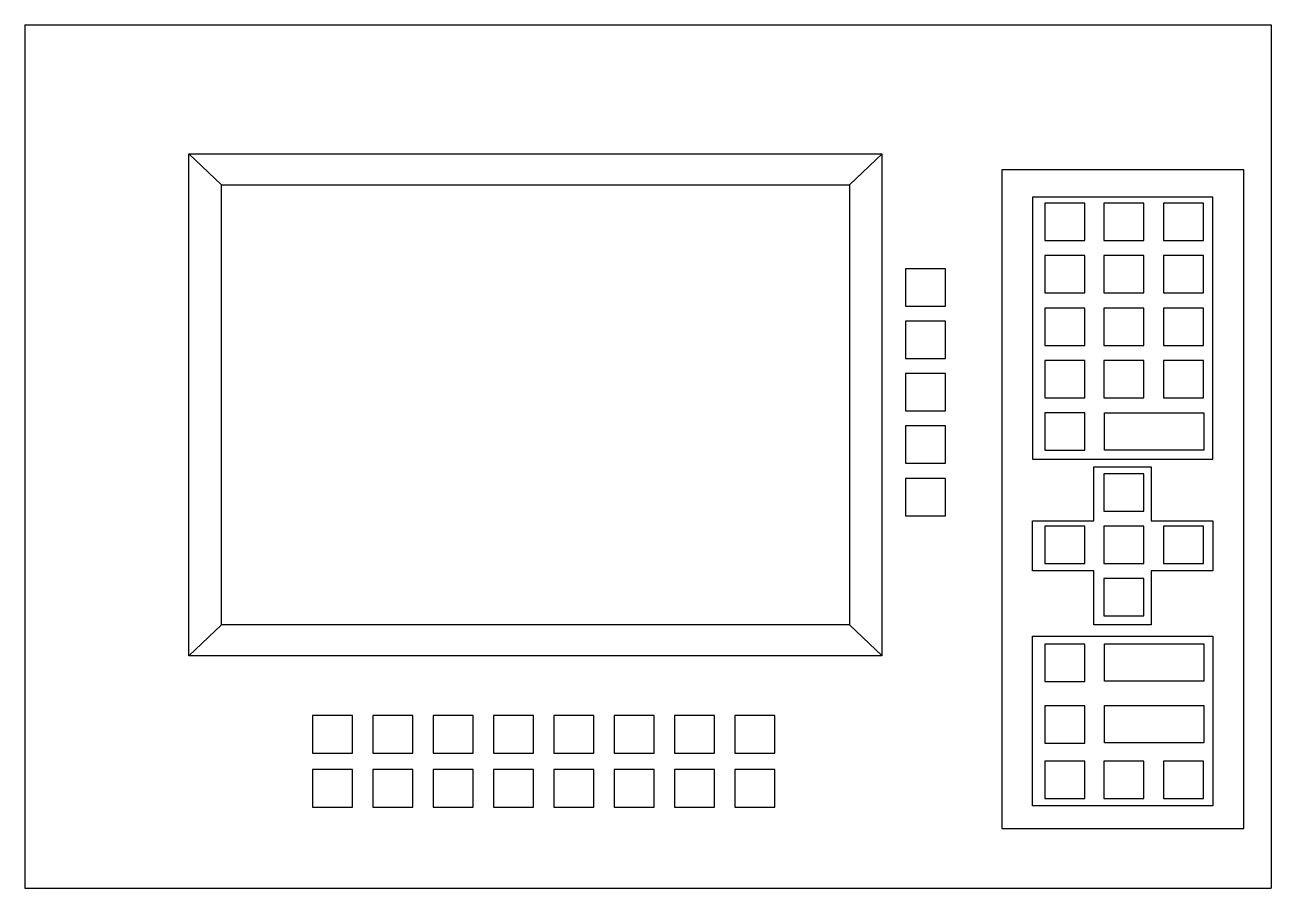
# Model space of a CAD drawing. Extents: x 0 to 19, y 0 to 13.2.
import ezdxf

# ---------------------------------------------------------------- set-up
doc = ezdxf.new("R2010")
doc.units = 0
doc.header["$LTSCALE"] = 4
doc.header["$MEASUREMENT"] = 0
doc.layers.get('0').update_dxf_attribs({"linetype": 'CONTINUOUS'})
doc.layers.add('1', color=2, linetype='CONTINUOUS')

# ---------------------------------------------------------------- blocks, each defined once
blk = doc.blocks.new('NP', base_point=(16.5, 12.5))
for p, q in [((16, 13), (16, 12)), ((17, 13), (16, 13)), ((17, 12), (17, 13)), ((16, 12), (17, 12))]:
    blk.add_line(p, q)

msp = doc.modelspace()

# ---------------------------------------------------------------- linework, layer by layer
at = {"layer": '1', "color": 150}
for p, q in [((0, 13.16), (0, 0)), ((0, 13.16), (19, 13.16)), ((19, 13.16), (19, 0)), ((2.995, 10.723), (2.498, 11.196)), ((12.57, 10.723), (13.068, 11.196)), ((14.894, 10.95), (14.894, 0.906)), ((18.586, 10.95), (14.894, 10.95)), ((18.586, 0.906), (18.586, 10.95)), ((15.362, 10.536), (15.362, 6.541)), ((18.112, 10.536), (15.362, 10.536)), ((18.112, 6.541), (18.112, 10.536)), ((15.362, 6.541), (18.112, 6.541)), ((16.299, 6.424), (17.174, 6.424)), ((16.299, 5.601), (16.299, 6.424)), ((17.174, 6.424), (17.174, 5.601)), ((15.362, 4.838), (15.362, 5.601)), ((15.362, 5.601), (16.299, 5.601)), ((17.174, 5.601), (18.112, 5.601)), ((18.112, 5.601), (18.112, 4.838)), ((16.299, 4.838), (15.362, 4.838)), ((16.299, 4.015), (16.299, 4.838)), ((18.112, 4.838), (17.174, 4.838)), ((17.174, 4.838), (17.174, 4.015)), ((2.995, 4.016), (2.498, 3.543)), ((12.57, 4.016), (13.068, 3.543)), ((17.174, 4.015), (16.299, 4.015)), ((15.362, 3.839), (18.112, 3.839)), ((15.362, 1.254), (15.362, 3.839)), ((18.112, 3.839), (18.112, 1.254)), ((18.112, 1.254), (15.362, 1.254)), ((14.894, 0.906), (18.586, 0.906)), ((0, 0), (19, 0))]:
    msp.add_line(p, q, dxfattribs=at)
at = {"layer": '1', "color": 51}
for p, q in [((16.46, 6.679), (16.46, 7.248)), ((16.46, 7.248), (17.976, 7.248)), ((17.976, 7.248), (17.976, 6.679)), ((17.976, 6.679), (16.46, 6.679)), ((16.46, 3.723), (17.976, 3.723)), ((16.46, 3.154), (16.46, 3.723)), ((17.976, 3.723), (17.976, 3.154)), ((17.976, 3.154), (16.46, 3.154)), ((16.46, 2.214), (16.46, 2.783)), ((16.46, 2.783), (17.976, 2.783)), ((17.976, 2.783), (17.976, 2.214)), ((17.976, 2.214), (16.46, 2.214))]:
    msp.add_line(p, q, dxfattribs=at)

# ---------------------------------------------------------------- block references
at = {"layer": '1', "color": 150, "extrusion": (0, 0, -1), "xscale": 10.56949276689251, "yscale": 7.652963403435114, "zscale": -10.56949276689251}
msp.add_blockref('NP', (-7.783, 7.369), dxfattribs=at)
at = {"layer": '1', "extrusion": (0, 0, -1), "xscale": 9.575169382896902, "yscale": 6.707011607285596, "zscale": -9.575169382896902}
msp.add_blockref('NP', (-7.783, 7.369), dxfattribs=at)
at = {"layer": '1', "color": 51, "xscale": 0.6097784288591868, "yscale": 0.5689935615936914, "zscale": 0.6097784288591868, "rotation": 180}
for p in [(15.856, 10.157), (16.757, 10.157), (17.663, 10.157), (15.856, 9.358), (16.757, 9.358), (17.663, 9.358), (13.731, 9.158), (15.856, 8.559), (16.757, 8.559), (17.663, 8.559), (13.731, 8.359), (15.856, 7.76), (16.757, 7.76), (17.663, 7.76), (13.731, 7.56), (15.856, 6.961), (13.731, 6.761), (16.757, 6.032), (13.731, 5.962), (15.856, 5.233), (16.757, 5.233), (17.663, 5.233), (16.757, 4.434), (15.856, 3.436), (15.856, 2.496), (15.856, 1.65), (16.757, 1.65), (17.663, 1.65)]:
    msp.add_blockref('NP', p, dxfattribs=at)
at = {"layer": '1', "color": 51, "xscale": 0.61, "yscale": 0.5733999999999999, "zscale": 0.61}
for p in [(4.689, 2.345), (5.609, 2.345), (6.529, 2.345), (7.449, 2.345), (8.369, 2.345), (9.289, 2.345), (10.209, 2.345), (11.129, 2.345), (4.689, 1.522), (5.609, 1.522), (6.529, 1.522), (7.449, 1.522), (8.369, 1.522), (9.289, 1.522), (10.209, 1.522), (11.129, 1.522)]:
    msp.add_blockref('NP', p, dxfattribs=at)

doc.saveas('drawing.dxf')
